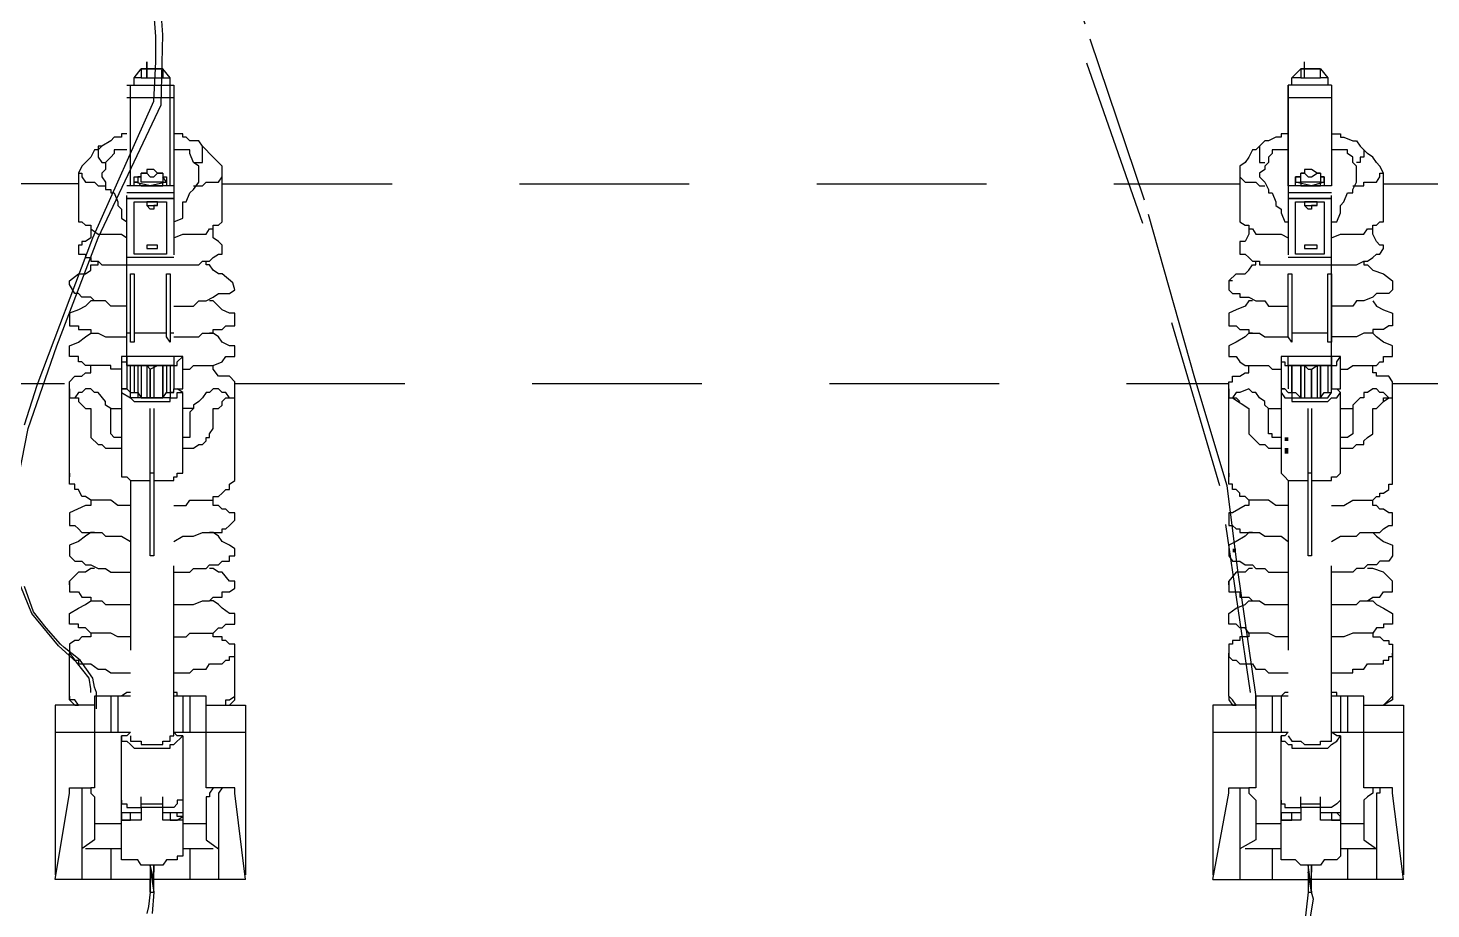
# Model space of a CAD drawing. Header units: metres. Extents: x 3162.2 to 3239.3, y 1435.1 to 1475.8.
# Drawn here: x 3189.091 to 3190.742, y 1468.611 to 1469.649 of the extents above; entities that cross this region are included whole.
import ezdxf

# ---------------------------------------------------------------- set-up
doc = ezdxf.new("R2010")
doc.units = ezdxf.units.M
doc.linetypes.add('CONTORNO_QUADRO_T', pattern=[0.35, 0.2, -0.15])
doc.layers.add('PDF29_Geometry', color=7, linetype='Continuous')
doc.layers.add('PDF29_Solid Fills', color=7, linetype='Continuous', true_color=0x939598)

msp = doc.modelspace()

# ---------------------------------------------------------------- linework, layer by layer
at = {"layer": 'PDF29_Geometry', "linetype": 'CONTORNO_QUADRO_T', "lineweight": 25}
for points in [[(3190.5362, 1468.8468), (3190.5362, 1468.8637), (3190.515, 1469.0098), (3190.5023, 1469.1093), (3190.4642, 1469.2363), (3190.405, 1469.4458), (3190.3351, 1469.6532), (3190.3161, 1469.7083), (3190.2145, 1469.9369), (3190.1849, 1470.0025), (3190.0727, 1470.1845), (3189.9563, 1470.3158), (3189.9097, 1470.339), (3189.8208, 1470.356), (3189.7128, 1470.3602), (3189.6578, 1470.375), (3189.4356, 1470.5761), (3189.2641, 1470.7687), (3189.0397, 1471.0566), (3188.9339, 1471.1878), (3188.881, 1471.2704), (3188.7646, 1471.5836)], [(3190.5299, 1468.8658), (3190.4939, 1469.1093), (3190.4029, 1469.4183), (3190.3034, 1469.704), (3190.1658, 1470.0067), (3190.0515, 1470.1803), (3190.0071, 1470.2247), (3189.9563, 1470.2861), (3189.9393, 1470.3073), (3189.9055, 1470.3242), (3189.8144, 1470.3433), (3189.7107, 1470.3454), (3189.6493, 1470.3644), (3189.5541, 1470.447), (3189.4165, 1470.5655), (3189.1392, 1470.8894), (3188.936, 1471.154), (3188.9212, 1471.1751), (3188.8662, 1471.264), (3188.8344, 1471.3318), (3188.7773, 1471.5053), (3188.7476, 1471.573)], [(3189.0863, 1469.1812), (3189.1011, 1469.2278), (3189.1667, 1469.4014), (3189.2387, 1469.5622), (3189.2408, 1469.6088), (3189.2408, 1469.6384), (3189.2324, 1469.7548), (3189.2324, 1469.7802), (3189.2683, 1469.9834), (3189.2874, 1470.0385), (3189.3022, 1470.193), (3189.281, 1470.339), (3189.2175, 1470.4978), (3189.1604, 1470.5952), (3189.0524, 1470.6481)], [(3189.0757, 1469.1008), (3189.0905, 1469.177), (3189.1244, 1469.2744), (3189.1731, 1469.4014), (3189.2472, 1469.558), (3189.2493, 1469.6405), (3189.2387, 1469.7781), (3189.2683, 1469.939), (3189.2726, 1469.9729), (3189.2726, 1469.9813), (3189.2916, 1470.0364), (3189.3043, 1470.1528), (3189.3064, 1470.193), (3189.3064, 1470.1972), (3189.2895, 1470.3073), (3189.2832, 1470.3412), (3189.2366, 1470.466), (3189.2218, 1470.4999), (3189.1646, 1470.5973), (3189.0588, 1470.6523)], [(3189.2239, 1469.6003), (3189.2493, 1469.6003), (3189.2239, 1469.6003)], [(3189.2578, 1469.4627), (3189.2578, 1469.5813), (3189.2578, 1469.5897), (3189.2493, 1469.6003), (3189.2493, 1469.5897), (3189.2578, 1469.5897)], [(3190.5891, 1469.6003), (3190.6124, 1469.6003), (3190.5891, 1469.6003)], [(3190.5934, 1469.5897), (3190.5934, 1469.6088)], [(3190.6209, 1469.5897), (3190.6124, 1469.5897), (3190.6124, 1469.6003), (3190.6209, 1469.5897), (3190.6209, 1469.5813)], [(3189.207, 1469.2617), (3189.207, 1469.2511), (3189.207, 1469.5813), (3189.262, 1469.5813), (3189.262, 1469.2511), (3189.2662, 1469.2511), (3189.2662, 1469.2553), (3189.2726, 1469.2617), (3189.2662, 1469.2617), (3189.262, 1469.2617), (3189.262, 1469.2511), (3189.262, 1469.2236)], [(3189.2112, 1469.4627), (3189.2112, 1469.5813)], [(3189.2154, 1469.5813), (3189.2154, 1469.5897)], [(3189.2239, 1469.5897), (3189.2493, 1469.5897)], [(3190.6251, 1469.5813), (3190.5743, 1469.5813)], [(3190.5743, 1469.2193), (3190.5785, 1469.2193), (3190.5785, 1469.213), (3190.5891, 1469.213), (3190.5934, 1469.213), (3190.6082, 1469.213), (3190.6124, 1469.213), (3190.6209, 1469.213), (3190.6251, 1469.2193), (3190.6251, 1469.2511), (3190.6251, 1469.5813), (3190.6251, 1469.4627), (3190.5743, 1469.4627), (3190.5743, 1469.5813), (3190.5743, 1469.2511), (3190.5743, 1469.2617)], [(3190.5785, 1469.5813), (3190.5785, 1469.5897)], [(3190.5891, 1469.5897), (3190.6124, 1469.5897)], [(3189.262, 1469.5665), (3189.207, 1469.5665)], [(3190.6251, 1469.5665), (3190.5743, 1469.5665)], [(3189.207, 1469.5241), (3189.2006, 1469.5241), (3189.2006, 1469.5199), (3189.1921, 1469.5199), (3189.1879, 1469.5157), (3189.1773, 1469.5093), (3189.1731, 1469.5093), (3189.1731, 1469.4966), (3189.1773, 1469.4903), (3189.1816, 1469.4903)], [(3189.2853, 1469.4903), (3189.2916, 1469.4903), (3189.2959, 1469.4903), (3189.2959, 1469.4966), (3189.2959, 1469.5051), (3189.2959, 1469.5093), (3189.2916, 1469.5157), (3189.2853, 1469.5157), (3189.281, 1469.5157), (3189.2768, 1469.5199), (3189.2726, 1469.5199), (3189.2726, 1469.5241), (3189.262, 1469.5241)], [(3190.5743, 1469.5241), (3190.5658, 1469.5241), (3190.5658, 1469.5199), (3190.5595, 1469.5199), (3190.551, 1469.5157), (3190.5468, 1469.5157), (3190.5404, 1469.5093), (3190.5404, 1469.4966), (3190.5404, 1469.4903), (3190.5468, 1469.4903)], [(3190.6251, 1469.5241), (3190.6357, 1469.5241), (3190.6357, 1469.5199), (3190.6399, 1469.5199), (3190.6505, 1469.5157), (3190.6547, 1469.5157), (3190.659, 1469.5093), (3190.6632, 1469.5051), (3190.6632, 1469.4966), (3190.659, 1469.4966), (3190.659, 1469.4903), (3190.6547, 1469.4903)], [(3189.1773, 1469.5093), (3189.1731, 1469.5051), (3189.1689, 1469.5051), (3189.1646, 1469.4966), (3189.1583, 1469.4903), (3189.154, 1469.486), (3189.1498, 1469.4776), (3189.154, 1469.4776), (3189.154, 1469.4733), (3189.1583, 1469.467), (3189.1646, 1469.467), (3189.1689, 1469.467), (3189.1731, 1469.4627), (3189.1816, 1469.4627)], [(3189.207, 1469.5051), (3189.2006, 1469.5051), (3189.1964, 1469.5051), (3189.1921, 1469.5051), (3189.1921, 1469.5008), (3189.1879, 1469.4966), (3189.1816, 1469.4903), (3189.1816, 1469.4818), (3189.1773, 1469.4776), (3189.1773, 1469.4733), (3189.1816, 1469.467), (3189.1816, 1469.4585), (3189.1879, 1469.4585), (3189.1879, 1469.4543), (3189.1921, 1469.4543), (3189.1964, 1469.4437), (3189.1964, 1469.4395), (3189.2006, 1469.4352), (3189.2006, 1469.431), (3189.2006, 1469.4246), (3189.207, 1469.4204)], [(3189.262, 1469.4014), (3189.2726, 1469.4056), (3189.2853, 1469.4056), (3189.2916, 1469.4056), (3189.3001, 1469.4056), (3189.3043, 1469.4119), (3189.3086, 1469.4119), (3189.3086, 1469.4162), (3189.3149, 1469.4162), (3189.3191, 1469.4204), (3189.3191, 1469.4246), (3189.3191, 1469.4776), (3189.3191, 1469.486), (3189.3086, 1469.4966), (3189.3043, 1469.5008), (3189.3001, 1469.5051), (3189.2959, 1469.5093)], [(3189.262, 1469.4204), (3189.2726, 1469.4246), (3189.2726, 1469.431), (3189.2726, 1469.4352), (3189.2726, 1469.4437), (3189.2768, 1469.4437), (3189.281, 1469.4543), (3189.2853, 1469.4585), (3189.2916, 1469.467), (3189.2916, 1469.486), (3189.2853, 1469.4903), (3189.281, 1469.5008), (3189.281, 1469.5051), (3189.2726, 1469.5051), (3189.262, 1469.5051)], [(3190.5404, 1469.5093), (3190.5362, 1469.5051), (3190.532, 1469.5051), (3190.5277, 1469.4966), (3190.5235, 1469.4903), (3190.5172, 1469.486), (3190.5172, 1469.4776), (3190.5172, 1469.4733), (3190.5235, 1469.467), (3190.5277, 1469.467), (3190.5362, 1469.467), (3190.5404, 1469.4627), (3190.5468, 1469.4627)], [(3190.5743, 1469.5051), (3190.5658, 1469.5051), (3190.5553, 1469.5051), (3190.5553, 1469.5008), (3190.551, 1469.4966), (3190.551, 1469.4903), (3190.5468, 1469.486), (3190.5468, 1469.4818), (3190.5404, 1469.4776), (3190.5404, 1469.4733), (3190.5468, 1469.467), (3190.551, 1469.4585), (3190.551, 1469.4543), (3190.5553, 1469.4543), (3190.5595, 1469.4437), (3190.5595, 1469.4395), (3190.5658, 1469.4352), (3190.5658, 1469.431), (3190.5701, 1469.4204), (3190.5743, 1469.4204)], [(3190.6251, 1469.4014), (3190.6357, 1469.4056), (3190.6505, 1469.4056), (3190.6547, 1469.4056), (3190.6632, 1469.4056), (3190.6674, 1469.4119), (3190.6738, 1469.4119), (3190.6738, 1469.4162), (3190.678, 1469.4162), (3190.6823, 1469.4204), (3190.6865, 1469.4204), (3190.6865, 1469.4246), (3190.6865, 1469.4776), (3190.6823, 1469.486), (3190.678, 1469.4903), (3190.6738, 1469.4966), (3190.6674, 1469.5008), (3190.659, 1469.5093)], [(3190.6251, 1469.4204), (3190.6315, 1469.4204), (3190.6357, 1469.431), (3190.6357, 1469.4395), (3190.6399, 1469.4437), (3190.6442, 1469.4543), (3190.6505, 1469.4543), (3190.6505, 1469.4585), (3190.6547, 1469.467), (3190.6547, 1469.486), (3190.6505, 1469.4903), (3190.6505, 1469.4966), (3190.6442, 1469.5008), (3190.6442, 1469.5051), (3190.6357, 1469.5051), (3190.6251, 1469.5051)], [(3189.1498, 1469.4649), (3187.1834, 1469.4649), (3187.1834, 1469.2299), (3189.1392, 1469.2299)], [(3189.1498, 1469.4776), (3189.1498, 1469.4246), (3189.1498, 1469.4204), (3189.154, 1469.4204), (3189.1583, 1469.4162), (3189.1646, 1469.4162), (3189.1646, 1469.4119), (3189.1731, 1469.4056), (3189.1773, 1469.4056), (3189.1879, 1469.4056), (3189.2006, 1469.4056), (3189.207, 1469.4014)], [(3189.2154, 1469.4627), (3189.2154, 1469.4733), (3189.2239, 1469.4733), (3189.2197, 1469.4733), (3189.2197, 1469.467), (3189.2154, 1469.467), (3189.2197, 1469.467), (3189.2239, 1469.4627), (3189.2493, 1469.4627), (3189.2493, 1469.467), (3189.2535, 1469.467), (3189.2493, 1469.4733), (3189.2535, 1469.4733), (3189.2535, 1469.4627)], [(3189.2535, 1469.467), (3189.2345, 1469.4627), (3189.2154, 1469.467)], [(3189.2493, 1469.4776), (3189.2493, 1469.467), (3189.2429, 1469.467), (3189.2239, 1469.467), (3189.2239, 1469.4776)], [(3189.2853, 1469.4627), (3189.2959, 1469.4627), (3189.3001, 1469.467), (3189.3043, 1469.467), (3189.3086, 1469.467), (3189.3149, 1469.467), (3189.3191, 1469.4733), (3189.3191, 1469.4776)], [(3189.3191, 1469.4649), (3190.5172, 1469.4649)], [(3190.5172, 1469.4776), (3190.5172, 1469.4246), (3190.5172, 1469.4204), (3190.5235, 1469.4162), (3190.5277, 1469.4162), (3190.5277, 1469.4119), (3190.532, 1469.4119), (3190.5362, 1469.4056), (3190.5404, 1469.4056), (3190.551, 1469.4056), (3190.5658, 1469.4056), (3190.5743, 1469.4014)], [(3190.5828, 1469.4627), (3190.5828, 1469.4733), (3190.5891, 1469.4733), (3190.5828, 1469.4733), (3190.5828, 1469.467), (3190.5891, 1469.467), (3190.5891, 1469.4627), (3190.6124, 1469.4627), (3190.6124, 1469.467), (3190.6166, 1469.467), (3190.6166, 1469.4733), (3190.6124, 1469.4733), (3190.6166, 1469.4733), (3190.6166, 1469.4627)], [(3190.6166, 1469.467), (3190.6018, 1469.4627), (3190.5828, 1469.467)], [(3190.6124, 1469.4776), (3190.6124, 1469.467), (3190.6082, 1469.467), (3190.5891, 1469.467), (3190.5891, 1469.4776)], [(3190.6505, 1469.4627), (3190.6632, 1469.4627), (3190.6632, 1469.467), (3190.6674, 1469.467), (3190.6738, 1469.467), (3190.678, 1469.467), (3190.6823, 1469.4733), (3190.6823, 1469.4776), (3190.6865, 1469.4776)], [(3190.6865, 1469.4649), (3191.8824, 1469.4649)], [(3189.262, 1469.4627), (3189.207, 1469.4627)], [(3189.262, 1469.4543), (3189.207, 1469.4543)], [(3190.6251, 1469.4543), (3190.5743, 1469.4543)], [(3189.2429, 1469.4395), (3189.2387, 1469.4395), (3189.2387, 1469.4352), (3189.2345, 1469.4352), (3189.2302, 1469.4395), (3189.2429, 1469.4395), (3189.2429, 1469.4437), (3189.2302, 1469.4437), (3189.2302, 1469.4395)], [(3190.6082, 1469.4395), (3190.6018, 1469.4395), (3190.6018, 1469.4352), (3190.5976, 1469.4352), (3190.5934, 1469.4395), (3190.6082, 1469.4395), (3190.6082, 1469.4437), (3190.5934, 1469.4437), (3190.5934, 1469.4395)], [(3189.1646, 1469.4119), (3189.1646, 1469.4056), (3189.1646, 1469.4014), (3189.1583, 1469.3971), (3189.154, 1469.3971), (3189.154, 1469.3929), (3189.1498, 1469.3929), (3189.1498, 1469.3887), (3189.1498, 1469.3823), (3189.154, 1469.3823), (3189.1583, 1469.3823), (3189.1583, 1469.3781), (3189.1646, 1469.3781), (3189.1646, 1469.3738), (3189.1731, 1469.3738), (3189.1773, 1469.3696), (3189.1879, 1469.3696), (3189.1964, 1469.3696), (3189.207, 1469.3696), (3189.262, 1469.3696), (3189.2768, 1469.3696), (3189.281, 1469.3696), (3189.2916, 1469.3696), (3189.2959, 1469.3738), (3189.3043, 1469.3738), (3189.3086, 1469.3781), (3189.3149, 1469.3823), (3189.3191, 1469.3823), (3189.3191, 1469.3887), (3189.3191, 1469.3929), (3189.3149, 1469.3971), (3189.3086, 1469.4014), (3189.3086, 1469.4119)], [(3190.5277, 1469.4119), (3190.5277, 1469.4056), (3190.5235, 1469.3971), (3190.5172, 1469.3971), (3190.5172, 1469.3929), (3190.5172, 1469.3887), (3190.5172, 1469.3823), (3190.5235, 1469.3823), (3190.5277, 1469.3781), (3190.532, 1469.3738), (3190.5404, 1469.3738), (3190.5404, 1469.3696), (3190.551, 1469.3696), (3190.5595, 1469.3696), (3190.5743, 1469.3696), (3190.6251, 1469.3696), (3190.6399, 1469.3696), (3190.6442, 1469.3696), (3190.6547, 1469.3696), (3190.6632, 1469.3738), (3190.6674, 1469.3738), (3190.6738, 1469.3781), (3190.678, 1469.3823), (3190.6823, 1469.3823), (3190.6865, 1469.3887), (3190.6865, 1469.3929), (3190.6823, 1469.3929), (3190.678, 1469.3971), (3190.6738, 1469.4056), (3190.6738, 1469.4119)], [(3189.2535, 1469.3823), (3189.2154, 1469.3823)], [(3189.2302, 1469.3929), (3189.2302, 1469.3887), (3189.2429, 1469.3887), (3189.2429, 1469.3929)], [(3190.6166, 1469.3823), (3190.5828, 1469.3823)], [(3190.5934, 1469.3929), (3190.5934, 1469.3887), (3190.6082, 1469.3887), (3190.6082, 1469.3929)], [(3189.207, 1469.3209), (3189.1879, 1469.3209), (3189.1816, 1469.3273), (3189.1689, 1469.3273), (3189.1646, 1469.3315), (3189.154, 1469.3315), (3189.1498, 1469.3357), (3189.1456, 1469.3357), (3189.1392, 1469.3463), (3189.1392, 1469.3506), (3189.1498, 1469.359), (3189.1583, 1469.359), (3189.1646, 1469.3633), (3189.1646, 1469.3696), (3189.1731, 1469.3696), (3189.1731, 1469.3738)], [(3189.262, 1469.3781), (3189.207, 1469.3781)], [(3189.262, 1469.3209), (3189.2853, 1469.3209), (3189.2916, 1469.3273), (3189.3001, 1469.3273), (3189.3086, 1469.3315), (3189.3149, 1469.3357), (3189.3234, 1469.3357), (3189.3276, 1469.3357), (3189.334, 1469.34), (3189.3318, 1469.3484), (3189.3191, 1469.359), (3189.3149, 1469.359), (3189.3086, 1469.3633), (3189.3043, 1469.3696), (3189.3001, 1469.3696), (3189.3001, 1469.3738)], [(3190.5045, 1469.3506), (3190.5129, 1469.359), (3190.5235, 1469.359), (3190.5277, 1469.3633), (3190.532, 1469.3696), (3190.5362, 1469.3696), (3190.5362, 1469.3738)], [(3190.6251, 1469.3781), (3190.5743, 1469.3781)], [(3190.6632, 1469.3738), (3190.6632, 1469.3696), (3190.6674, 1469.3696), (3190.6738, 1469.3633), (3190.6865, 1469.359), (3190.6971, 1469.3506), (3190.6971, 1469.3463), (3190.6971, 1469.34), (3190.6928, 1469.3357), (3190.6865, 1469.3357), (3190.678, 1469.3357), (3190.6738, 1469.3315), (3190.6632, 1469.3273), (3190.6547, 1469.3273), (3190.6505, 1469.3209), (3190.6251, 1469.3209)], [(3190.5087, 1469.3506), (3190.5045, 1469.3506), (3190.5045, 1469.3463), (3190.5045, 1469.34), (3190.5087, 1469.3357), (3190.5129, 1469.3357), (3190.5172, 1469.3357), (3190.5172, 1469.3315), (3190.5277, 1469.3315), (3190.5362, 1469.3273), (3190.5468, 1469.3273), (3190.551, 1469.3209), (3190.5743, 1469.3209)], [(3189.1689, 1469.3273), (3189.1646, 1469.3273), (3189.1583, 1469.3209), (3189.1498, 1469.3167), (3189.1392, 1469.3125), (3189.1392, 1469.3082), (3189.1392, 1469.304), (3189.1392, 1469.2976), (3189.1456, 1469.2976), (3189.1498, 1469.2976), (3189.1498, 1469.2934), (3189.1646, 1469.2934), (3189.1646, 1469.2892), (3189.1731, 1469.2892), (3189.1816, 1469.2849), (3189.2006, 1469.2849), (3189.207, 1469.2849)], [(3189.262, 1469.2849), (3189.2726, 1469.2849), (3189.2916, 1469.2849), (3189.2959, 1469.2892), (3189.3086, 1469.2892), (3189.3086, 1469.2934), (3189.3191, 1469.2934), (3189.3234, 1469.2976), (3189.3276, 1469.2976), (3189.334, 1469.2976), (3189.334, 1469.3082), (3189.334, 1469.3125), (3189.3276, 1469.3125), (3189.3191, 1469.3167), (3189.3149, 1469.3209), (3189.3086, 1469.3273), (3189.3043, 1469.3273)], [(3189.3043, 1469.3273), (3189.3043, 1469.3273)], [(3190.532, 1469.3273), (3190.5277, 1469.3273), (3190.5235, 1469.3209), (3190.5129, 1469.3167), (3190.5045, 1469.3125), (3190.5045, 1469.3082), (3190.5045, 1469.304), (3190.5045, 1469.2976), (3190.5087, 1469.2976), (3190.5129, 1469.2976), (3190.5172, 1469.2934), (3190.5277, 1469.2934), (3190.5277, 1469.2892), (3190.5404, 1469.2892), (3190.5468, 1469.2849), (3190.5658, 1469.2849), (3190.5743, 1469.2849)], [(3190.6738, 1469.3273), (3190.678, 1469.3209), (3190.6865, 1469.3167), (3190.6971, 1469.3125), (3190.6971, 1469.3082), (3190.6971, 1469.304), (3190.6971, 1469.2976), (3190.6928, 1469.2976), (3190.6865, 1469.2934), (3190.6738, 1469.2934), (3190.6738, 1469.2892), (3190.6632, 1469.2892), (3190.6547, 1469.2849), (3190.6357, 1469.2849), (3190.6251, 1469.2849)], [(3189.2006, 1469.2468), (3189.1879, 1469.2468), (3189.1879, 1469.2511), (3189.1731, 1469.2511), (3189.1689, 1469.2511), (3189.1583, 1469.2511), (3189.154, 1469.2553), (3189.1498, 1469.2553), (3189.1498, 1469.2617), (3189.1456, 1469.2617), (3189.1392, 1469.2617), (3189.1392, 1469.2659), (3189.1392, 1469.2744), (3189.1498, 1469.2786), (3189.1583, 1469.2849), (3189.1646, 1469.2892), (3189.1689, 1469.2892)], [(3189.2112, 1469.2892), (3189.207, 1469.2892)], [(3189.2535, 1469.2892), (3189.2154, 1469.2892)], [(3189.262, 1469.2892), (3189.2578, 1469.2892)], [(3189.2726, 1469.2468), (3189.281, 1469.2468), (3189.2853, 1469.2511), (3189.2959, 1469.2511), (3189.3043, 1469.2511), (3189.3086, 1469.2511), (3189.3191, 1469.2553), (3189.3234, 1469.2617), (3189.3276, 1469.2617), (3189.334, 1469.2617), (3189.334, 1469.2659), (3189.334, 1469.2744), (3189.3276, 1469.2744), (3189.3191, 1469.2786), (3189.3149, 1469.2849), (3189.3086, 1469.2892), (3189.3043, 1469.2892)], [(3190.532, 1469.2892), (3190.5277, 1469.2892), (3190.5235, 1469.2849), (3190.5129, 1469.2786), (3190.5045, 1469.2744), (3190.5045, 1469.2701), (3190.5045, 1469.2659), (3190.5045, 1469.2617), (3190.5087, 1469.2617), (3190.5129, 1469.2617), (3190.5172, 1469.2553), (3190.5235, 1469.2511), (3190.532, 1469.2511), (3190.5362, 1469.2511), (3190.551, 1469.2511), (3190.5553, 1469.2468), (3190.5658, 1469.2468)], [(3190.5743, 1469.2892), (3190.5743, 1469.2892)], [(3190.6209, 1469.2892), (3190.5785, 1469.2892)], [(3190.6251, 1469.2892), (3190.6251, 1469.2892)], [(3190.6357, 1469.2468), (3190.6442, 1469.2468), (3190.6505, 1469.2511), (3190.6632, 1469.2511), (3190.6674, 1469.2511), (3190.678, 1469.2511), (3190.6823, 1469.2553), (3190.6865, 1469.2553), (3190.6865, 1469.2617), (3190.6928, 1469.2617), (3190.6971, 1469.2617), (3190.6971, 1469.2659), (3190.6971, 1469.2701), (3190.6971, 1469.2744), (3190.6865, 1469.2786), (3190.678, 1469.2849), (3190.6738, 1469.2892), (3190.6674, 1469.2892)], [(3189.2112, 1469.086), (3189.1964, 1469.086), (3189.1879, 1469.0923), (3189.1773, 1469.0923), (3189.1731, 1469.0923), (3189.1646, 1469.0923), (3189.1583, 1469.0966), (3189.154, 1469.0966), (3189.1498, 1469.105), (3189.1456, 1469.105), (3189.1456, 1469.1114), (3189.1392, 1469.1114), (3189.1392, 1469.1156), (3189.1392, 1469.1241), (3189.1392, 1469.2236), (3189.1392, 1469.2278), (3189.1392, 1469.232), (3189.1456, 1469.2384), (3189.1498, 1469.2384), (3189.154, 1469.2384), (3189.1583, 1469.2426), (3189.1646, 1469.2426), (3189.1646, 1469.2468), (3189.1646, 1469.2511)], [(3189.262, 1469.2617), (3189.207, 1469.2617), (3189.2006, 1469.2617), (3189.2006, 1469.2553), (3189.207, 1469.2553), (3189.207, 1469.2511), (3189.207, 1469.2236), (3189.2006, 1469.2236), (3189.2006, 1469.2193), (3189.2112, 1469.213), (3189.2154, 1469.2087), (3189.2578, 1469.2087), (3189.2578, 1469.213), (3189.262, 1469.213), (3189.2662, 1469.213), (3189.2662, 1469.2193), (3189.2726, 1469.2193), (3189.2662, 1469.2236)], [(3189.2006, 1469.2617), (3189.2006, 1469.2236), (3189.207, 1469.2236), (3189.2112, 1469.2193), (3189.2197, 1469.2193), (3189.2239, 1469.213), (3189.2493, 1469.213), (3189.2535, 1469.2193), (3189.262, 1469.2193), (3189.262, 1469.2236), (3189.2662, 1469.2236), (3189.2726, 1469.2236), (3189.2726, 1469.2617)], [(3189.207, 1469.2511), (3189.262, 1469.2511), (3189.207, 1469.2511)], [(3189.262, 1469.2193), (3189.2578, 1469.2193), (3189.2578, 1469.213), (3189.2493, 1469.213), (3189.2429, 1469.213), (3189.2239, 1469.213), (3189.2112, 1469.213), (3189.2112, 1469.2193), (3189.2112, 1469.2511), (3189.2302, 1469.2511), (3189.2345, 1469.2468), (3189.2429, 1469.2511), (3189.2578, 1469.2511), (3189.2578, 1469.2193)], [(3189.2154, 1469.2511), (3189.2154, 1469.2193)], [(3189.2197, 1469.2511), (3189.2197, 1469.213)], [(3189.2239, 1469.2511), (3189.2239, 1469.213)], [(3189.2302, 1469.2511), (3189.2302, 1469.213)], [(3189.2387, 1469.2511), (3189.2387, 1469.213)], [(3189.2493, 1469.213), (3189.2493, 1469.2511), (3189.2493, 1469.213)], [(3189.2535, 1469.2511), (3189.2535, 1469.2193)], [(3189.262, 1469.086), (3189.2768, 1469.086), (3189.281, 1469.0923), (3189.2959, 1469.0923), (3189.3086, 1469.0923), (3189.3086, 1469.0966), (3189.3149, 1469.0966), (3189.3191, 1469.1008), (3189.3234, 1469.105), (3189.3276, 1469.105), (3189.3276, 1469.1114), (3189.334, 1469.1156), (3189.334, 1469.1241), (3189.334, 1469.2236), (3189.334, 1469.232), (3189.3276, 1469.2384), (3189.3234, 1469.2384), (3189.3149, 1469.2384), (3189.3086, 1469.2468), (3189.3086, 1469.2511)], [(3190.5743, 1469.086), (3190.5595, 1469.086), (3190.551, 1469.0923), (3190.5404, 1469.0923), (3190.5362, 1469.0923), (3190.5277, 1469.0923), (3190.5235, 1469.0966), (3190.5172, 1469.0966), (3190.5172, 1469.1008), (3190.5129, 1469.105), (3190.5087, 1469.105), (3190.5087, 1469.1114), (3190.5045, 1469.1114), (3190.5045, 1469.1156), (3190.5045, 1469.1198), (3190.5045, 1469.1241), (3190.5045, 1469.2236), (3190.5045, 1469.2278), (3190.5045, 1469.232), (3190.5087, 1469.232), (3190.5087, 1469.2384), (3190.5129, 1469.2384), (3190.5172, 1469.2384), (3190.5235, 1469.2426), (3190.5277, 1469.2426), (3190.5277, 1469.2468), (3190.5277, 1469.2511)], [(3190.5785, 1469.2511), (3190.5785, 1469.2193), (3190.5785, 1469.2511), (3190.5934, 1469.2511), (3190.5976, 1469.2468), (3190.6018, 1469.2468), (3190.6082, 1469.2511), (3190.6209, 1469.2511), (3190.6251, 1469.2511), (3190.6315, 1469.2511), (3190.6315, 1469.2553), (3190.6357, 1469.2617), (3190.6315, 1469.2617), (3190.6251, 1469.2617), (3190.5743, 1469.2617), (3190.5701, 1469.2617), (3190.5658, 1469.2617), (3190.5658, 1469.2553), (3190.5701, 1469.2553), (3190.5701, 1469.2511), (3190.5743, 1469.2511), (3190.5743, 1469.2236)], [(3190.5658, 1469.2617), (3190.5658, 1469.2236), (3190.5701, 1469.2236), (3190.5743, 1469.2193), (3190.5828, 1469.2193), (3190.5891, 1469.213), (3190.6124, 1469.213), (3190.6166, 1469.2193), (3190.6251, 1469.2193), (3190.6251, 1469.2236), (3190.6315, 1469.2236), (3190.6357, 1469.2236), (3190.6357, 1469.2617)], [(3190.5743, 1469.2511), (3190.6251, 1469.2511), (3190.5743, 1469.2511)], [(3190.5891, 1469.213), (3190.5891, 1469.2511), (3190.5891, 1469.213)], [(3190.5934, 1469.2511), (3190.5934, 1469.213)], [(3190.6082, 1469.2511), (3190.6082, 1469.213)], [(3190.6124, 1469.213), (3190.6124, 1469.2511), (3190.6124, 1469.213)], [(3190.6209, 1469.2511), (3190.6209, 1469.2193)], [(3190.6251, 1469.2617), (3190.6251, 1469.2511), (3190.6251, 1469.2236)], [(3190.6251, 1469.086), (3190.6399, 1469.086), (3190.6505, 1469.0923), (3190.659, 1469.0923), (3190.6632, 1469.0923), (3190.6738, 1469.0923), (3190.678, 1469.0966), (3190.6823, 1469.0966), (3190.6823, 1469.1008), (3190.6865, 1469.1008), (3190.6928, 1469.105), (3190.6928, 1469.1114), (3190.6971, 1469.1114), (3190.6971, 1469.1198), (3190.6971, 1469.1241), (3190.6971, 1469.2236), (3190.6971, 1469.232), (3190.6928, 1469.2384), (3190.6865, 1469.2384), (3190.678, 1469.2384), (3190.678, 1469.2426), (3190.6738, 1469.2426), (3190.6738, 1469.2468), (3190.6738, 1469.2511)], [(3189.2345, 1469.213), (3189.2345, 1469.2468), (3189.2345, 1469.213)], [(3190.6018, 1469.213), (3190.6018, 1469.2468), (3190.6018, 1469.213)], [(3189.1392, 1469.2236), (3189.1392, 1469.2193), (3189.1392, 1469.213), (3189.1456, 1469.213), (3189.1498, 1469.213), (3189.1498, 1469.2087)], [(3189.2006, 1469.1664), (3189.1921, 1469.1664), (3189.1879, 1469.1706), (3189.1879, 1469.177), (3189.1879, 1469.1855), (3189.1879, 1469.2003), (3189.1816, 1469.2045), (3189.1816, 1469.2087), (3189.1731, 1469.2193), (3189.1689, 1469.2193), (3189.1646, 1469.2236), (3189.1583, 1469.2236), (3189.154, 1469.2193), (3189.1498, 1469.2193), (3189.1456, 1469.213), (3189.1498, 1469.213), (3189.1498, 1469.2087), (3189.1583, 1469.2003), (3189.1646, 1469.2003), (3189.1646, 1469.1897), (3189.1646, 1469.1855), (3189.1646, 1469.1812), (3189.1646, 1469.1664), (3189.1731, 1469.1579), (3189.1773, 1469.1579), (3189.1816, 1469.1537), (3189.2006, 1469.1537)], [(3189.2006, 1469.2193), (3189.2006, 1469.1241), (3189.2006, 1469.1198), (3189.207, 1469.1198), (3189.2112, 1469.1156), (3189.2154, 1469.1156), (3189.2197, 1469.1156), (3189.2345, 1469.1156)], [(3189.2112, 1469.2193), (3189.2112, 1469.2193)], [(3189.2387, 1469.1156), (3189.2535, 1469.1156), (3189.2578, 1469.1156), (3189.262, 1469.1156), (3189.262, 1469.1198), (3189.2662, 1469.1198), (3189.2662, 1469.1241), (3189.2726, 1469.1241), (3189.2726, 1469.2193)], [(3189.262, 1469.2193), (3189.262, 1469.2193)], [(3189.2726, 1469.1537), (3189.2853, 1469.1537), (3189.2916, 1469.1579), (3189.2959, 1469.1579), (3189.3001, 1469.1622), (3189.3001, 1469.1664), (3189.3043, 1469.1664), (3189.3043, 1469.1706), (3189.3086, 1469.177), (3189.3086, 1469.1812), (3189.3086, 1469.196), (3189.3086, 1469.2003), (3189.3149, 1469.2003), (3189.3191, 1469.2045), (3189.3191, 1469.2087), (3189.3234, 1469.213), (3189.3276, 1469.213), (3189.3234, 1469.2193), (3189.3191, 1469.2193), (3189.3149, 1469.2236), (3189.3086, 1469.2236), (3189.3043, 1469.2193), (3189.3001, 1469.2193), (3189.2959, 1469.213), (3189.2916, 1469.2087), (3189.2853, 1469.2045), (3189.2853, 1469.2003), (3189.281, 1469.196), (3189.281, 1469.1855), (3189.281, 1469.177), (3189.281, 1469.1706), (3189.281, 1469.1664), (3189.2726, 1469.1664)], [(3189.3191, 1469.2087), (3189.3234, 1469.213), (3189.3276, 1469.213), (3189.334, 1469.213), (3189.334, 1469.2236)], [(3189.334, 1469.2299), (3190.5045, 1469.2299)], [(3190.5045, 1469.2236), (3190.5045, 1469.2193), (3190.5045, 1469.213), (3190.5087, 1469.213), (3190.5129, 1469.213), (3190.5172, 1469.2087)], [(3190.5658, 1469.1664), (3190.5553, 1469.1664), (3190.5553, 1469.1706), (3190.551, 1469.1706), (3190.551, 1469.177), (3190.551, 1469.1812), (3190.551, 1469.1855), (3190.551, 1469.1897), (3190.551, 1469.196), (3190.551, 1469.2003), (3190.5468, 1469.2045), (3190.5468, 1469.2087), (3190.5404, 1469.213), (3190.5362, 1469.2193), (3190.532, 1469.2193), (3190.5277, 1469.2236), (3190.5172, 1469.2193), (3190.5129, 1469.2193), (3190.5087, 1469.213), (3190.5277, 1469.2003), (3190.5277, 1469.196), (3190.5277, 1469.1897), (3190.5277, 1469.1812), (3190.5277, 1469.1706), (3190.532, 1469.1664), (3190.5404, 1469.1579), (3190.5468, 1469.1579), (3190.551, 1469.1537), (3190.5658, 1469.1537)], [(3190.5701, 1469.2236), (3190.5658, 1469.2236), (3190.5658, 1469.2193), (3190.5701, 1469.213), (3190.5743, 1469.213), (3190.5785, 1469.213), (3190.5785, 1469.2087), (3190.6209, 1469.2087), (3190.6251, 1469.213), (3190.6315, 1469.213), (3190.6357, 1469.2193), (3190.6315, 1469.2236)], [(3190.5658, 1469.2193), (3190.5658, 1469.1241), (3190.5701, 1469.1198), (3190.5743, 1469.1156), (3190.5785, 1469.1156), (3190.5828, 1469.1156), (3190.5976, 1469.1156)], [(3190.5743, 1469.2193), (3190.5743, 1469.2193)], [(3190.6018, 1469.1156), (3190.6166, 1469.1156), (3190.6209, 1469.1156), (3190.6251, 1469.1156), (3190.6251, 1469.1198), (3190.6315, 1469.1198), (3190.6357, 1469.1241), (3190.6357, 1469.2193)], [(3190.6251, 1469.2193), (3190.6251, 1469.2193)], [(3190.6357, 1469.1537), (3190.6505, 1469.1537), (3190.6547, 1469.1579), (3190.6632, 1469.1579), (3190.6632, 1469.1622), (3190.6674, 1469.1664), (3190.6738, 1469.1706), (3190.6738, 1469.1812), (3190.6738, 1469.1897), (3190.6738, 1469.196), (3190.6738, 1469.2003), (3190.678, 1469.2003), (3190.6823, 1469.2045), (3190.6865, 1469.2087), (3190.6865, 1469.213), (3190.6928, 1469.213), (3190.6865, 1469.2193), (3190.6823, 1469.2193), (3190.678, 1469.2236), (3190.6738, 1469.2236), (3190.6674, 1469.2193), (3190.6632, 1469.2193), (3190.6632, 1469.213), (3190.659, 1469.213), (3190.6547, 1469.2087), (3190.6505, 1469.2045), (3190.6505, 1469.196), (3190.6505, 1469.1897), (3190.6505, 1469.1855), (3190.6505, 1469.1812), (3190.6505, 1469.177), (3190.6505, 1469.1706), (3190.6442, 1469.1664), (3190.6357, 1469.1664)], [(3190.6865, 1469.2087), (3190.6928, 1469.213), (3190.6971, 1469.213), (3190.6971, 1469.2193), (3190.6971, 1469.2236)], [(3190.6971, 1469.2299), (3191.8718, 1469.2299)], [(3189.1879, 1469.2003), (3189.1964, 1469.2003), (3189.2006, 1469.2003)], [(3189.2387, 1469.2003), (3189.2387, 1469.0267), (3189.2345, 1469.0267), (3189.2345, 1469.2003)], [(3189.2853, 1469.2003), (3189.2726, 1469.2003)], [(3190.551, 1469.2003), (3190.5595, 1469.2003), (3190.5658, 1469.2003)], [(3190.6018, 1469.2003), (3190.6018, 1469.0267), (3190.5976, 1469.0267), (3190.5976, 1469.2003)], [(3190.6357, 1469.2003), (3190.6399, 1469.2003), (3190.6505, 1469.2003)], [(3189.1392, 1469.1241), (3189.1392, 1469.1198)], [(3189.2387, 1469.1241), (3189.2345, 1469.1241)], [(3189.334, 1469.1198), (3189.334, 1469.1241)], [(3190.5045, 1469.1241), (3190.5045, 1469.1198)], [(3190.6018, 1469.1241), (3190.5976, 1469.1241)], [(3190.6971, 1469.1198), (3190.6971, 1469.1241)], [(3189.2112, 1469.1156), (3189.2112, 1468.815), (3189.2112, 1468.8087), (3189.2239, 1468.8087), (3189.2239, 1468.8045), (3189.2493, 1468.8045), (3189.2493, 1468.8087), (3189.2578, 1468.8087), (3189.2578, 1468.815), (3189.262, 1468.815), (3189.262, 1469.1156)], [(3190.5743, 1469.1156), (3190.5743, 1468.815), (3190.5785, 1468.8087), (3190.5891, 1468.8087), (3190.5934, 1468.8045), (3190.6124, 1468.8045), (3190.6124, 1468.8087), (3190.6251, 1468.8087), (3190.6251, 1468.815), (3190.6251, 1469.1156)], [(3189.1646, 1469.0923), (3189.1646, 1469.086), (3189.1583, 1469.086), (3189.1392, 1469.0775), (3189.1392, 1469.0733), (3189.1392, 1469.069), (3189.1392, 1469.0627), (3189.1456, 1469.0627), (3189.1498, 1469.0585), (3189.154, 1469.0542), (3189.1646, 1469.0542), (3189.1773, 1469.0542), (3189.1816, 1469.05), (3189.2006, 1469.05), (3189.2112, 1469.0436)], [(3189.262, 1469.0436), (3189.2726, 1469.05), (3189.2853, 1469.05), (3189.2959, 1469.0542), (3189.3043, 1469.0542), (3189.3086, 1469.0542), (3189.3191, 1469.0542), (3189.3191, 1469.0585), (3189.3234, 1469.0585), (3189.3276, 1469.0627), (3189.334, 1469.069), (3189.334, 1469.0775), (3189.3276, 1469.0775), (3189.3234, 1469.0817), (3189.3191, 1469.0817), (3189.3149, 1469.086), (3189.3086, 1469.086), (3189.3086, 1469.0923)], [(3190.5277, 1469.0923), (3190.5277, 1469.086), (3190.5235, 1469.086), (3190.5087, 1469.0775), (3190.5045, 1469.0775), (3190.5045, 1469.0733), (3190.5045, 1469.069), (3190.5045, 1469.0627), (3190.5087, 1469.0627), (3190.5129, 1469.0585), (3190.5172, 1469.0585), (3190.5172, 1469.0542), (3190.5277, 1469.0542), (3190.532, 1469.0542), (3190.5404, 1469.0542), (3190.5468, 1469.05), (3190.5658, 1469.05), (3190.5743, 1469.0436)], [(3190.6251, 1469.0436), (3190.6357, 1469.05), (3190.6547, 1469.05), (3190.659, 1469.0542), (3190.6674, 1469.0542), (3190.6738, 1469.0542), (3190.6823, 1469.0542), (3190.6865, 1469.0585), (3190.6928, 1469.0627), (3190.6971, 1469.0627), (3190.6971, 1469.069), (3190.6971, 1469.0733), (3190.6971, 1469.0775), (3190.6928, 1469.0775), (3190.6865, 1469.0817), (3190.6823, 1469.0817), (3190.678, 1469.086), (3190.6738, 1469.086), (3190.6738, 1469.0923)], [(3189.1689, 1469.0542), (3189.1646, 1469.0542), (3189.1583, 1469.05), (3189.1498, 1469.0436), (3189.1392, 1469.0394), (3189.1392, 1469.0352), (3189.1392, 1469.0309), (3189.1392, 1469.0267), (3189.1456, 1469.0204), (3189.1498, 1469.0204), (3189.154, 1469.0204), (3189.1583, 1469.0161), (3189.1646, 1469.0161), (3189.1731, 1469.0119), (3189.1816, 1469.0119), (3189.1879, 1469.0077), (3189.2112, 1469.0077)], [(3189.262, 1469.0077), (3189.281, 1469.0077), (3189.2853, 1469.0119), (3189.3001, 1469.0119), (3189.3043, 1469.0161), (3189.3149, 1469.0161), (3189.3191, 1469.0204), (3189.3234, 1469.0204), (3189.3276, 1469.0204), (3189.3276, 1469.0267), (3189.334, 1469.0267), (3189.334, 1469.0309), (3189.334, 1469.0352), (3189.3276, 1469.0394), (3189.3191, 1469.0436), (3189.3149, 1469.05), (3189.3086, 1469.0542), (3189.3043, 1469.0542)], [(3190.532, 1469.0542), (3190.5277, 1469.0542), (3190.5235, 1469.05), (3190.5129, 1469.0436), (3190.5045, 1469.0394), (3190.5045, 1469.0352), (3190.5045, 1469.0309), (3190.5045, 1469.0267), (3190.5087, 1469.0204), (3190.5129, 1469.0204), (3190.5172, 1469.0204), (3190.5235, 1469.0161), (3190.532, 1469.0161), (3190.5362, 1469.0119), (3190.5468, 1469.0119), (3190.551, 1469.0077), (3190.5743, 1469.0077)], [(3190.6674, 1469.0542), (3190.6738, 1469.0542), (3190.678, 1469.05), (3190.6865, 1469.0436), (3190.6971, 1469.0394), (3190.6971, 1469.0352), (3190.6971, 1469.0309), (3190.6971, 1469.0267), (3190.6928, 1469.0204), (3190.6865, 1469.0204), (3190.6823, 1469.0204), (3190.678, 1469.0161), (3190.6674, 1469.0161), (3190.6632, 1469.0119), (3190.6547, 1469.0119), (3190.6505, 1469.0077), (3190.6251, 1469.0077)], [(3189.1689, 1469.0119), (3189.1646, 1469.0119), (3189.1583, 1469.0077), (3189.1498, 1469.0077), (3189.1392, 1468.9971)], [(3189.262, 1468.9696), (3189.2726, 1468.9696), (3189.2853, 1468.9696), (3189.2959, 1468.9738), (3189.3043, 1468.9738), (3189.3086, 1468.978), (3189.3191, 1468.978), (3189.3191, 1468.9844), (3189.3234, 1468.9844), (3189.3276, 1468.9844), (3189.334, 1468.9886), (3189.334, 1468.9928), (3189.334, 1468.9971), (3189.3276, 1468.9971), (3189.3191, 1469.0077), (3189.3149, 1469.0077), (3189.3086, 1469.0119), (3189.3043, 1469.0119)], [(3190.532, 1469.0119), (3190.5277, 1469.0119), (3190.5235, 1469.0077), (3190.5129, 1469.0077), (3190.5045, 1468.9971)], [(3190.6251, 1468.9696), (3190.6357, 1468.9696), (3190.6547, 1468.9696), (3190.659, 1468.9738), (3190.6674, 1468.9738), (3190.6738, 1468.978), (3190.6823, 1468.978), (3190.6865, 1468.9844), (3190.6928, 1468.9844), (3190.6971, 1468.9844), (3190.6971, 1468.9928), (3190.6971, 1468.9971), (3190.6865, 1469.0077), (3190.6738, 1469.0119), (3190.6674, 1469.0119)], [(3189.1646, 1468.8658), (3189.1646, 1468.8701), (3189.1625, 1468.8828), (3189.1477, 1468.9018), (3189.1265, 1468.9209), (3189.0948, 1468.959), (3189.0821, 1468.9907)], [(3189.171, 1468.8468), (3189.171, 1468.8658), (3189.1689, 1468.8722), (3189.1667, 1468.8828), (3189.1519, 1468.9039), (3189.1329, 1468.9188), (3189.1286, 1468.923), (3189.1117, 1468.942), (3189.0969, 1468.9611), (3189.0863, 1468.9907)], [(3189.1392, 1468.9928), (3189.1392, 1468.9971), (3189.1392, 1468.9928)], [(3189.1392, 1468.9928), (3189.1392, 1468.9886), (3189.1392, 1468.9844), (3189.1456, 1468.9844), (3189.1498, 1468.9844), (3189.154, 1468.978), (3189.1646, 1468.978), (3189.1646, 1468.9738), (3189.1773, 1468.9738), (3189.1816, 1468.9696), (3189.2006, 1468.9696), (3189.2112, 1468.9696)], [(3190.5045, 1468.9928), (3190.5045, 1468.9971), (3190.5045, 1468.9928)], [(3190.5045, 1468.9928), (3190.5045, 1468.9886), (3190.5045, 1468.9844), (3190.5087, 1468.9844), (3190.5129, 1468.9844), (3190.5172, 1468.9844), (3190.5172, 1468.978), (3190.5277, 1468.978), (3190.532, 1468.9738), (3190.5404, 1468.9738), (3190.5468, 1468.9696), (3190.5658, 1468.9696), (3190.5743, 1468.9696)], [(3189.2112, 1468.9315), (3189.1964, 1468.9315), (3189.1879, 1468.9357), (3189.1773, 1468.9357), (3189.1731, 1468.9357), (3189.1646, 1468.9357), (3189.1583, 1468.942), (3189.1498, 1468.942), (3189.1498, 1468.9463), (3189.1456, 1468.9463), (3189.1392, 1468.9463), (3189.1392, 1468.9505), (3189.1392, 1468.9547), (3189.1392, 1468.959), (3189.1498, 1468.9653), (3189.1583, 1468.9696), (3189.1646, 1468.9738), (3189.1689, 1468.9738)], [(3189.262, 1468.9315), (3189.2768, 1468.9315), (3189.281, 1468.9357), (3189.2959, 1468.9357), (3189.3001, 1468.9357), (3189.3086, 1468.9357), (3189.3149, 1468.942), (3189.3191, 1468.942), (3189.3234, 1468.9463), (3189.3276, 1468.9463), (3189.334, 1468.9463), (3189.334, 1468.9547), (3189.334, 1468.959), (3189.3276, 1468.959), (3189.3191, 1468.9653), (3189.3149, 1468.9696), (3189.3086, 1468.9738), (3189.3043, 1468.9738)], [(3190.5743, 1468.9315), (3190.5595, 1468.9315), (3190.551, 1468.9357), (3190.5404, 1468.9357), (3190.5362, 1468.9357), (3190.5277, 1468.9357), (3190.5235, 1468.942), (3190.5172, 1468.942), (3190.5129, 1468.9463), (3190.5087, 1468.9463), (3190.5045, 1468.9463), (3190.5045, 1468.9505), (3190.5045, 1468.9547), (3190.5045, 1468.959), (3190.5129, 1468.9653), (3190.5235, 1468.9696), (3190.5277, 1468.9738), (3190.532, 1468.9738)], [(3190.6674, 1468.9738), (3190.6738, 1468.9738), (3190.678, 1468.9696), (3190.6865, 1468.9653), (3190.6971, 1468.959), (3190.6971, 1468.9547), (3190.6971, 1468.9463), (3190.6928, 1468.9463), (3190.6865, 1468.9463), (3190.6865, 1468.942), (3190.678, 1468.942), (3190.6738, 1468.9357), (3190.6632, 1468.9357), (3190.659, 1468.9357), (3190.6505, 1468.9357), (3190.6399, 1468.9315), (3190.6251, 1468.9315)], [(3189.1646, 1468.9357), (3189.1646, 1468.9315), (3189.1583, 1468.9315), (3189.154, 1468.9315), (3189.1498, 1468.9272), (3189.1456, 1468.9272), (3189.1392, 1468.923), (3189.1392, 1468.9166), (3189.1392, 1468.9124)], [(3189.3191, 1468.851), (3189.3234, 1468.851), (3189.3276, 1468.851), (3189.334, 1468.8574), (3189.334, 1468.8616), (3189.334, 1468.9124), (3189.334, 1468.923), (3189.3276, 1468.923), (3189.3234, 1468.9272), (3189.3191, 1468.9272), (3189.3191, 1468.9315), (3189.3149, 1468.9315), (3189.3086, 1468.9315), (3189.3086, 1468.9357)], [(3190.5277, 1468.9357), (3190.5277, 1468.9315), (3190.5235, 1468.9315), (3190.5172, 1468.9315), (3190.5172, 1468.9272), (3190.5087, 1468.9272), (3190.5087, 1468.923), (3190.5045, 1468.923), (3190.5045, 1468.9166), (3190.5045, 1468.9124)], [(3190.6738, 1468.9357), (3190.6738, 1468.9315), (3190.678, 1468.9315), (3190.6823, 1468.9315), (3190.6865, 1468.9272), (3190.6928, 1468.9272), (3190.6928, 1468.923), (3190.6971, 1468.923), (3190.6971, 1468.9124), (3190.6971, 1468.8616), (3190.6971, 1468.8574), (3190.6865, 1468.851)], [(3189.1392, 1468.8616), (3189.1392, 1468.9124), (3189.1456, 1468.9039), (3189.1498, 1468.9039), (3189.1498, 1468.8997), (3189.154, 1468.8997), (3189.1583, 1468.8997), (3189.1646, 1468.8997), (3189.1731, 1468.8934), (3189.1816, 1468.8934), (3189.1879, 1468.8891), (3189.2112, 1468.8891)], [(3189.262, 1468.8891), (3189.281, 1468.8891), (3189.2853, 1468.8934), (3189.3001, 1468.8934), (3189.3043, 1468.8997), (3189.3149, 1468.8997), (3189.3191, 1468.8997), (3189.3234, 1468.9039), (3189.3276, 1468.9039), (3189.3276, 1468.9082), (3189.334, 1468.9082), (3189.334, 1468.9124)], [(3190.5045, 1468.8616), (3190.5045, 1468.9124), (3190.5045, 1468.9082), (3190.5087, 1468.9039), (3190.5129, 1468.9039), (3190.5172, 1468.8997), (3190.5235, 1468.8997), (3190.532, 1468.8997), (3190.5362, 1468.8934), (3190.5468, 1468.8934), (3190.551, 1468.8891), (3190.5743, 1468.8891)], [(3190.6251, 1468.8891), (3190.6505, 1468.8891), (3190.6505, 1468.8934), (3190.6632, 1468.8934), (3190.6674, 1468.8997), (3190.678, 1468.8997), (3190.6823, 1468.8997), (3190.6865, 1468.8997), (3190.6865, 1468.9039), (3190.6928, 1468.9039), (3190.6928, 1468.9082), (3190.6971, 1468.9082), (3190.6971, 1468.9124)], [(3189.1646, 1468.851), (3189.154, 1468.851), (3189.1498, 1468.851), (3189.1456, 1468.8574), (3189.1392, 1468.8574), (3189.1392, 1468.8616), (3189.1392, 1468.8574), (3189.1456, 1468.851), (3189.1498, 1468.851)], [(3189.2112, 1468.8616), (3189.1689, 1468.8616), (3189.1689, 1468.7537), (3189.1646, 1468.7537)], [(3189.1879, 1468.8616), (3189.1879, 1468.8193)], [(3189.1964, 1468.8616), (3189.1964, 1468.8193)], [(3189.2112, 1468.8658), (3189.207, 1468.8658), (3189.2006, 1468.8616)], [(3189.2662, 1468.8616), (3189.2662, 1468.8658), (3189.262, 1468.8658)], [(3189.3086, 1468.7537), (3189.3001, 1468.7537), (3189.3001, 1468.8616), (3189.262, 1468.8616)], [(3189.2726, 1468.8616), (3189.2726, 1468.8193)], [(3189.281, 1468.8616), (3189.281, 1468.8193)], [(3189.3086, 1468.851), (3189.3191, 1468.851), (3189.3234, 1468.851), (3189.3234, 1468.8574), (3189.3276, 1468.8574), (3189.334, 1468.8616)], [(3190.5277, 1468.851), (3190.5172, 1468.851), (3190.5129, 1468.851), (3190.5087, 1468.8574), (3190.5045, 1468.8616), (3190.5045, 1468.8574), (3190.5087, 1468.851), (3190.5129, 1468.851)], [(3190.5743, 1468.8616), (3190.5362, 1468.8616), (3190.5362, 1468.7537), (3190.5277, 1468.7537)], [(3190.5553, 1468.8616), (3190.5553, 1468.8193)], [(3190.5743, 1468.8658), (3190.5701, 1468.8658), (3190.5658, 1468.8616), (3190.5658, 1468.8193)], [(3190.6315, 1468.8616), (3190.6315, 1468.8658), (3190.6251, 1468.8658)], [(3190.6738, 1468.7537), (3190.6632, 1468.7537), (3190.6632, 1468.8616), (3190.6251, 1468.8616)], [(3190.6357, 1468.8616), (3190.6357, 1468.8193)], [(3190.6442, 1468.8616), (3190.6442, 1468.8193)], [(3190.6738, 1468.851), (3190.6823, 1468.851), (3190.6865, 1468.851), (3190.6928, 1468.8574), (3190.6971, 1468.8616)], [(3189.1689, 1468.851), (3189.1223, 1468.851), (3189.1223, 1468.6457), (3189.1392, 1468.7473), (3189.1392, 1468.7537), (3189.1498, 1468.7537), (3189.154, 1468.7537), (3189.154, 1468.7473), (3189.154, 1468.6457)], [(3189.3001, 1468.851), (3189.3467, 1468.851), (3189.3467, 1468.6457), (3189.2387, 1468.6457), (3189.2345, 1468.6627)], [(3190.5362, 1468.851), (3190.4854, 1468.851), (3190.4854, 1468.6457), (3190.5045, 1468.7473), (3190.5045, 1468.7537), (3190.5172, 1468.7537), (3190.5172, 1468.7473), (3190.5172, 1468.6457)], [(3190.6632, 1468.851), (3190.7098, 1468.851), (3190.7098, 1468.6457), (3190.6018, 1468.6457), (3190.6018, 1468.6627), (3190.6018, 1468.6542)], [(3189.1223, 1468.8193), (3189.2112, 1468.8193), (3189.207, 1468.815), (3189.2006, 1468.815), (3189.2006, 1468.8087), (3189.207, 1468.8087), (3189.2112, 1468.8045), (3189.2154, 1468.8002), (3189.2578, 1468.8002), (3189.2578, 1468.8045), (3189.262, 1468.8045), (3189.2726, 1468.815), (3189.2662, 1468.815), (3189.262, 1468.8193), (3189.3467, 1468.8193)], [(3189.2726, 1468.815), (3189.2726, 1468.6732), (3189.2662, 1468.6732), (3189.2662, 1468.669), (3189.262, 1468.669), (3189.2535, 1468.669), (3189.2493, 1468.6627), (3189.2239, 1468.6627), (3189.2197, 1468.669), (3189.2112, 1468.669), (3189.207, 1468.669), (3189.2006, 1468.669), (3189.2006, 1468.6732), (3189.2006, 1468.815)], [(3190.4854, 1468.8193), (3190.5743, 1468.8193), (3190.5701, 1468.815), (3190.5658, 1468.815), (3190.5658, 1468.8087), (3190.5701, 1468.8087), (3190.5743, 1468.8045), (3190.5785, 1468.8045), (3190.5785, 1468.8002), (3190.6209, 1468.8002), (3190.6251, 1468.8045), (3190.6315, 1468.8087), (3190.6357, 1468.815), (3190.6315, 1468.815), (3190.6251, 1468.8193), (3190.7098, 1468.8193)], [(3190.6357, 1468.815), (3190.6357, 1468.6732), (3190.6315, 1468.669), (3190.6251, 1468.669), (3190.6166, 1468.669), (3190.6124, 1468.6627), (3190.5891, 1468.6627), (3190.5828, 1468.669), (3190.5743, 1468.669), (3190.5701, 1468.669), (3190.5658, 1468.669), (3190.5658, 1468.6732), (3190.5658, 1468.815)], [(3189.1498, 1468.7537), (3189.1583, 1468.7537), (3189.1646, 1468.7537), (3189.1646, 1468.7473), (3189.1689, 1468.7431), (3189.1689, 1468.7389), (3189.1689, 1468.6923), (3189.154, 1468.6817)], [(3189.2006, 1468.7389), (3189.2006, 1468.7346), (3189.207, 1468.7346), (3189.207, 1468.7304), (3189.2112, 1468.7304), (3189.2154, 1468.7304), (3189.2239, 1468.7304), (3189.2239, 1468.7156), (3189.2006, 1468.7156)], [(3189.2726, 1468.7389), (3189.2662, 1468.7389), (3189.2662, 1468.7346), (3189.262, 1468.7304), (3189.2578, 1468.7304), (3189.2493, 1468.7304), (3189.2239, 1468.7304), (3189.2239, 1468.7346), (3189.2239, 1468.7431)], [(3189.2726, 1468.7156), (3189.2493, 1468.7156), (3189.2493, 1468.7304), (3189.2493, 1468.7346), (3189.2493, 1468.7431)], [(3189.3234, 1468.7537), (3189.3149, 1468.7537), (3189.3086, 1468.7537), (3189.3043, 1468.7473), (3189.3043, 1468.7431), (3189.3001, 1468.7431), (3189.3001, 1468.7389), (3189.3001, 1468.6923), (3189.3149, 1468.6817)], [(3189.3467, 1468.6457), (3189.334, 1468.7473), (3189.334, 1468.7537), (3189.3191, 1468.7537), (3189.3149, 1468.7473), (3189.3149, 1468.6457)], [(3190.5129, 1468.7537), (3190.5235, 1468.7537), (3190.5277, 1468.7537), (3190.5277, 1468.7473), (3190.532, 1468.7431), (3190.5362, 1468.7389), (3190.5362, 1468.6923), (3190.5172, 1468.6817)], [(3190.5658, 1468.7389), (3190.5658, 1468.7346), (3190.5701, 1468.7346), (3190.5701, 1468.7304), (3190.5785, 1468.7304), (3190.5891, 1468.7304), (3190.5891, 1468.7156), (3190.5658, 1468.7156)], [(3190.6357, 1468.7389), (3190.6315, 1468.7346), (3190.6251, 1468.7304), (3190.6209, 1468.7304), (3190.6124, 1468.7304), (3190.5891, 1468.7304), (3190.5891, 1468.7346), (3190.5891, 1468.7431)], [(3190.6357, 1468.7156), (3190.6124, 1468.7156), (3190.6124, 1468.7304), (3190.6124, 1468.7346), (3190.6124, 1468.7431)], [(3190.6865, 1468.7537), (3190.678, 1468.7537), (3190.6738, 1468.7537), (3190.6738, 1468.7473), (3190.6674, 1468.7431), (3190.6632, 1468.7389), (3190.6632, 1468.6923), (3190.678, 1468.6817), (3190.6357, 1468.6817)], [(3190.7098, 1468.6457), (3190.6971, 1468.7473), (3190.6971, 1468.7537), (3190.6865, 1468.7537), (3190.6823, 1468.7537), (3190.6823, 1468.7473), (3190.678, 1468.7473), (3190.678, 1468.6457)], [(3189.2239, 1468.724), (3189.2006, 1468.724)], [(3189.2239, 1468.7346), (3189.2493, 1468.7346)], [(3189.2239, 1468.7304), (3189.2239, 1468.7304)], [(3189.2493, 1468.7304), (3189.2493, 1468.7304)], [(3189.2726, 1468.724), (3189.2493, 1468.724)], [(3190.5891, 1468.724), (3190.5658, 1468.724)], [(3190.5891, 1468.7346), (3190.6124, 1468.7346)], [(3190.5891, 1468.7304), (3190.5891, 1468.7304)], [(3190.6124, 1468.7304), (3190.6124, 1468.7304)], [(3190.6357, 1468.724), (3190.6124, 1468.724)], [(3189.2006, 1468.7113), (3189.1689, 1468.7113)], [(3189.3001, 1468.7113), (3189.2726, 1468.7113)], [(3190.5658, 1468.7113), (3190.5362, 1468.7113)], [(3190.6632, 1468.7113), (3190.6357, 1468.7113)], [(3189.2006, 1468.6817), (3189.1583, 1468.6817)], [(3189.1879, 1468.6817), (3189.1879, 1468.6457)], [(3189.3086, 1468.6817), (3189.2726, 1468.6817)], [(3189.281, 1468.6817), (3189.281, 1468.6457)], [(3190.5658, 1468.6817), (3190.5235, 1468.6817)], [(3190.5553, 1468.6817), (3190.5553, 1468.6457)], [(3190.6442, 1468.6817), (3190.6442, 1468.6457)], [(3189.2387, 1468.6351), (3189.2345, 1468.6627), (3189.2345, 1468.6351), (3189.2345, 1468.6309), (3189.2387, 1468.6309), (3189.2387, 1468.6351), (3189.2387, 1468.6627), (3189.2387, 1468.6542)], [(3189.2345, 1468.6584), (3189.2387, 1468.6309), (3189.2366, 1468.6055)], [(3190.6018, 1468.6351), (3190.5976, 1468.6627), (3190.5976, 1468.6351), (3190.5976, 1468.6309), (3190.6018, 1468.6309), (3190.6018, 1468.6351), (3190.6018, 1468.6627)], [(3190.5976, 1468.6584), (3190.6018, 1468.6309), (3190.5976, 1468.6542)], [(3189.2345, 1468.6542), (3189.2345, 1468.6309), (3189.2345, 1468.6457), (3189.1223, 1468.6457)], [(3190.4854, 1468.6457), (3190.5976, 1468.6457), (3190.5976, 1468.6309), (3190.5934, 1468.5928), (3190.587, 1468.5462), (3190.5807, 1468.4743), (3190.5701, 1468.4362), (3190.5341, 1468.379), (3190.4664, 1468.3452), (3190.3902, 1468.3219), (3190.2632, 1468.2838), (3190.043, 1468.216), (3189.9139, 1468.1758), (3189.7996, 1468.1208), (3189.7552, 1468.0785), (3189.7107, 1468.015), (3189.679, 1467.9409), (3189.6663, 1467.9112), (3189.6451, 1467.8499), (3189.6324, 1467.7885), (3189.6218, 1467.6636)], [(3189.2345, 1468.6309), (3189.2324, 1468.614), (3189.2302, 1468.6055)], [(3189.6303, 1467.6636), (3189.643, 1467.7864), (3189.6578, 1467.8435), (3189.7065, 1467.9769), (3189.7192, 1468.0086), (3189.7636, 1468.0721), (3189.806, 1468.1144), (3189.9182, 1468.1674), (3190.096, 1468.2245), (3190.2335, 1468.2668), (3190.4706, 1468.3367), (3190.5383, 1468.3706), (3190.5553, 1468.4002), (3190.5764, 1468.4319), (3190.5828, 1468.4679), (3190.5849, 1468.4785), (3190.5912, 1468.5399), (3190.5912, 1468.5526), (3190.5997, 1468.597), (3190.6039, 1468.6224), (3190.6018, 1468.6309)]]:
    msp.add_lwpolyline(points, dxfattribs=at)
for points in [[(3189.2239, 1469.5897), (3189.2154, 1469.5897), (3189.2239, 1469.6003)], [(3189.2302, 1469.6088), (3189.2302, 1469.5897)], [(3190.5891, 1469.5897), (3190.5785, 1469.5897), (3190.5891, 1469.6003)], [(3189.2493, 1469.4776), (3189.2429, 1469.4776), (3189.2387, 1469.4818), (3189.2302, 1469.4818), (3189.2302, 1469.4776), (3189.2239, 1469.4776), (3189.2302, 1469.4776), (3189.2345, 1469.4733), (3189.2387, 1469.4733), (3189.2429, 1469.4776)], [(3190.6124, 1469.4776), (3190.6082, 1469.4776), (3190.6018, 1469.4818), (3190.5934, 1469.4818), (3190.5934, 1469.4776), (3190.5891, 1469.4776), (3190.5934, 1469.4776), (3190.5976, 1469.4733), (3190.6018, 1469.4733), (3190.6082, 1469.4776)], [(3189.207, 1469.4479), (3189.262, 1469.4479)], [(3189.2154, 1469.4437), (3189.2535, 1469.4437), (3189.2535, 1469.3823), (3189.2154, 1469.3823)], [(3190.5743, 1469.4479), (3190.6251, 1469.4479)], [(3190.5828, 1469.4437), (3190.6166, 1469.4437), (3190.6166, 1469.3823), (3190.5828, 1469.3823)], [(3189.2429, 1469.3929), (3189.2302, 1469.3929), (3189.2302, 1469.3887), (3189.2429, 1469.3887)], [(3190.6082, 1469.3929), (3190.5934, 1469.3929), (3190.5934, 1469.3887), (3190.6082, 1469.3887)], [(3189.2154, 1469.359), (3189.2154, 1469.2849), (3189.2154, 1469.2786), (3189.2112, 1469.2786), (3189.2112, 1469.2849), (3189.2112, 1469.359)], [(3189.2578, 1469.359), (3189.2578, 1469.2849), (3189.2578, 1469.2786), (3189.2535, 1469.2849), (3189.2535, 1469.359)], [(3190.5785, 1469.359), (3190.5785, 1469.2849), (3190.5785, 1469.2786), (3190.5743, 1469.2849), (3190.5743, 1469.359)], [(3190.6251, 1469.359), (3190.6251, 1469.2849), (3190.6251, 1469.2786), (3190.6209, 1469.2786), (3190.6209, 1469.2849), (3190.6209, 1469.359)], [(3189.2112, 1468.7198), (3189.2112, 1468.724), (3189.2006, 1468.724), (3189.2006, 1468.7156), (3189.207, 1468.7156), (3189.2112, 1468.7156)], [(3189.2726, 1468.7198), (3189.2662, 1468.7198), (3189.2662, 1468.724), (3189.2578, 1468.724), (3189.2578, 1468.7198), (3189.2578, 1468.7156), (3189.262, 1468.7156), (3189.2662, 1468.7156)], [(3190.5785, 1468.7198), (3190.5785, 1468.724), (3190.5658, 1468.724), (3190.5658, 1468.7156), (3190.5701, 1468.7156), (3190.5743, 1468.7156), (3190.5785, 1468.7156)], [(3190.6357, 1468.7198), (3190.6315, 1468.724), (3190.6251, 1468.724), (3190.6251, 1468.7156), (3190.6315, 1468.7156), (3190.6357, 1468.7156)]]:
    msp.add_lwpolyline(points, close=True, dxfattribs=at)
at = {"layer": 'PDF29_Solid Fills', "color": 7, "linetype": 'CONTORNO_QUADRO_T', "transparency": 33554559}
for points in [[(3190.5743, 1469.1664), (3190.5701, 1469.1664), (3190.5743, 1469.1622)], [(3190.5701, 1469.1664), (3190.5743, 1469.1622), (3190.5701, 1469.1622)], [(3190.5743, 1469.1537), (3190.5701, 1469.1537), (3190.5743, 1469.1474)], [(3190.5701, 1469.1537), (3190.5743, 1469.1474), (3190.5701, 1469.1474)], [(3190.5129, 1469.0352), (3190.5087, 1469.0352), (3190.5129, 1469.0309)], [(3190.5087, 1469.0352), (3190.5129, 1469.0309), (3190.5087, 1469.0309)]]:
    msp.add_solid(points, dxfattribs=at)

doc.saveas('drawing.dxf')
